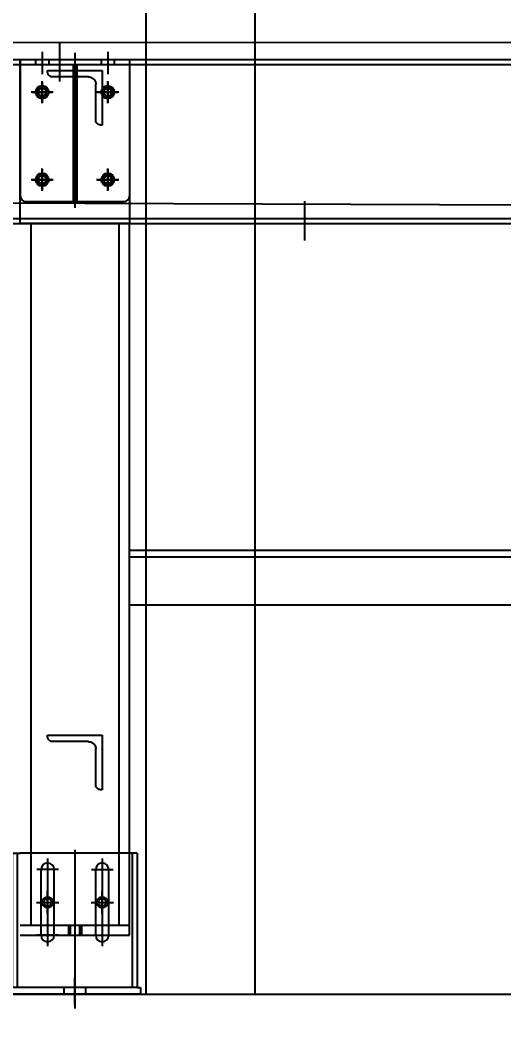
# Model space of a CAD drawing. Extents: x 0 to 210250, y -124674 to 148500.
# Drawn here: x 182587 to 183029, y -120342 to -119413 of the extents above; entities that cross this region are included whole.
import ezdxf

# ---------------------------------------------------------------- set-up
doc = ezdxf.new("R2010")
doc.units = 0
doc.header["$LTSCALE"] = 400
doc.header["$PDSIZE"] = 2
doc.linetypes.add('CENTER', pattern=[23, 20, -1, 1, -1])
doc.linetypes.add('HIDDEN', pattern=[9.525, 6.35, -3.175])
doc.layers.get('0').update_dxf_attribs({"linetype": 'CONTINUOUS'})
doc.layers.get('DEFPOINTS').update_dxf_attribs({"linetype": 'CONTINUOUS'})
for name, color, linetype in [('DIM', 2, 'CONTINUOUS'), ('GZ_3', 8, 'HIDDEN'), ('GZ_4', 4, 'CENTER'), ('GZ_Qoo04', 4, 'CONTINUOUS'), ('GZ_Qoo10', 181, 'CONTINUOUS'), ('WALL', 2, 'CONTINUOUS')]:
    doc.layers.add(name, color=color, linetype=linetype)
doc.styles.add('ROMANS', font='romans.shx', dxfattribs={"width": 0.8})
doc.styles.get("Standard").update_dxf_attribs({"font": 'ISOCP.SHX', "bigfont": 'CHINESET.SHX'})
doc.dimstyles.new('AM_ISO', dxfattribs={"dimscale": 300, "dimtxt": 3.5, "dimasz": 3.5, "dimexe": 1, "dimexo": 1, "dimgap": 1.5, "dimtad": 1, "dimdsep": 46, "dimtxsty": 'Standard', "dimcen": 0, "dimclrd": 256, "dimclre": 256, "dimclrt": 256, "dimadec": 0, "dimazin": 2, "dimtp": 0.1, "dimtm": 0.1, "dimtfac": 0.71, "dimtmove": 0, "dimatfit": 3, "dimfxl": 0, "dimlwd": -1, "dimlwe": -1, "dimarcsym": 0})

# ---------------------------------------------------------------- blocks, each defined once
blk = doc.blocks.new('A$C59AC08B8')
at = {"layer": 'WALL', "linetype": 'HIDDEN'}
blk.add_line((2337.266, 572.452), (2337.266, -1626.079), dxfattribs=at)
blk = doc.blocks.new('*D236')
at = {"layer": 'DEFPOINTS', "color": 0, "transparency": 16777216}
for p in [(181126.64, -120303.34), (184976.64, -120503.34), (184976.64, -122752.71)]:
    blk.add_point(p, dxfattribs=at)
at = {"layer": 'DIM', "linetype": 'ByBlock', "transparency": 16777216}
for p, q in [((181126.64, -120403.34), (181126.64, -122852.71)), ((184976.64, -120603.34), (184976.64, -122852.71)), ((181426.64, -122752.71), (184676.64, -122752.71))]:
    blk.add_line(p, q, dxfattribs=at)
at = {"layer": 'DIM', "transparency": 16777216}
for points in [[(181426.64, -122702.71), (181426.64, -122802.71), (181126.64, -122752.71)], [(184676.64, -122702.71), (184676.64, -122802.71), (184976.64, -122752.71)]]:
    blk.add_solid(points, dxfattribs=at)
at = {"layer": 'DIM', "transparency": 16777216, "insert": (183051.64, -122512.71), "char_height": 300, "attachment_point": 5, "style": 'ROMANS'}
blk.add_mtext('3850', dxfattribs=at)
blk = doc.blocks.new('M10 牙')
blk.add_circle((0, 0), 3.5)
at = {"layer": 'GZ_3'}
blk.add_circle((0, 0), 5, dxfattribs=at)
at = {"layer": 'GZ_4'}
for p, q in [((0, -10.15), (0, 10.15)), ((-10.15, 0), (10.15, 0))]:
    blk.add_line(p, q, dxfattribs=at)
blk = doc.blocks.new('A$C15852625-1')
for p, q in [((132.5, 399.31), (3020.5, 399.31)), ((1485.5, 249.31), (2950.5, 249.31))]:
    blk.add_line(p, q)
blk.add_lwpolyline([(1540.5, 399.31), (1640.5, 399.31), (1640.5, 249.31), (1540.5, 249.31)], close=True)
at = {"layer": 'GZ_3'}
for p, q in [((132.5, 394.81), (3020.5, 394.81)), ((170.5, 253.81), (2950.5, 253.81))]:
    blk.add_line(p, q, dxfattribs=at)
at = {"layer": 'GZ_4'}
for p, q in [((1576.5, 415.06), (1576.5, 379.06)), ((1800.5, 269.56), (1800.5, 233.56))]:
    blk.add_line(p, q, dxfattribs=at)
at = {"xscale": -1}
for p in [(1560.5, 369.31), (1620.5, 369.31), (1560.5, 289.31), (1620.5, 289.31)]:
    blk.add_blockref('M10 牙', p, dxfattribs=at)
blk = doc.blocks.new('L-F50X50X6')
for p, q in [((1.5, 50), (0, 50)), ((0, 50), (0, 0)), ((6, 12.5), (6, 45.5)), ((0, 0), (50, 0)), ((45.5, 6), (12.5, 6)), ((50, 0), (50, 1.5))]:
    blk.add_line(p, q)
for centre, radius, start, end in [((1.5, 45.5), 4.5, 0, 90), ((12.5, 12.5), 6.5, 180, 270), ((45.5, 1.5), 4.5, 0, 90)]:
    blk.add_arc(centre, radius, start, end)
blk = doc.blocks.new('A$C1B676047-1')
for p, q in [((771, 168.39), (771, 819.39)), ((771, 520.39), (1981, 520.39)), ((771, 470.39), (1981, 470.39)), ((671, 168.39), (771, 168.39))]:
    blk.add_line(p, q)
at = {"layer": 'GZ_3'}
for p, q in [((680.5, 819.39), (680.5, 177.39)), ((761.5, 177.39), (761.5, 819.39)), ((771, 514.39), (1981, 514.39)), ((671, 177.39), (771, 177.39)), ((715, 177.39), (715, 168.39)), ((716.75, 177.39), (716.75, 168.39)), ((725.25, 177.39), (725.25, 168.39)), ((727, 177.39), (727, 168.39))]:
    blk.add_line(p, q, dxfattribs=at)
at = {"layer": 'GZ_4'}
blk.add_line((721, 188.44), (721, 157.33), dxfattribs=at)
for name, p in [('A$C15852625-1', (-869.5, 570.08)), ('M10 牙', (696, 198.39)), ('M10 牙', (746, 198.39))]:
    blk.add_blockref(name, p)
at = {"layer": 'GZ_3', "xscale": -1}
for p, rotation in [((746, 959.39), 89.99999999999986), ((746, 351.39), 89.9999999999999)]:
    blk.add_blockref('L-F50X50X6', p, dxfattribs=dict(at, rotation=rotation))
blk = doc.blocks.new('A$C356F1CE9-5')
for p, q in [((-80, 30), (20, 30)), ((-80, 30), (-80, -95)), ((20, 30), (20, -95)), ((-75, -100), (15, -100))]:
    blk.add_line(p, q)
for centre in [(-60, 0), (0, 0), (-60, -80), (0, -80)]:
    blk.add_circle(centre, 6)
for centre, start, end in [((-75, -95), 180, 270), ((15, -95), 270, 0)]:
    blk.add_arc(centre, 5, start, end)
at = {"layer": 'GZ_3'}
for p, q in [((-66, 30), (-66, 25.5)), ((-54, 30), (-54, 25.5)), ((-6, 30), (-6, 25.5)), ((6, 30), (6, 25.5)), ((-80, 25.5), (20, 25.5)), ((-31.6, 25.5), (-31.6, -100)), ((-28.4, 25.5), (-28.4, -100))]:
    blk.add_line(p, q, dxfattribs=at)
at = {"layer": 'GZ_4'}
for p, q in [((-60, 37.03), (-60, 16.45)), ((-30, 36.13), (-30, -105.77)), ((0, 37.03), (0, 16.45)), ((-60, 9.6), (-60, -9.6)), ((0, 9.6), (0, -9.6)), ((-69.6, 0), (-50.4, 0)), ((-9.6, 0), (9.6, 0)), ((-60, -70.4), (-60, -89.6)), ((0, -70.4), (0, -89.6)), ((-69.6, -80), (-50.4, -80)), ((-9.6, -80), (9.6, -80))]:
    blk.add_line(p, q, dxfattribs=at)
blk = doc.blocks.new('A$C2E147C35-1')
for p, q in [((68, 41), (68, 164)), ((68, 164), (75, 164)), ((182, 164), (75, 164)), ((182, 164), (182, 41)), ((94, 89), (94, 149)), ((106, 89), (106, 149)), ((144, 89), (144, 149)), ((156, 89), (156, 149)), ((65, 41), (68, 41)), ((65, 35), (65, 41)), ((182, 41), (68, 41)), ((182, 41), (185, 41)), ((185, 41), (185, 35)), ((185, 35), (65, 35))]:
    blk.add_line(p, q)
for centre, start, end in [((100, 149), 0, 180), ((150, 149), 0, 180), ((100, 89), 180, 0), ((150, 89), 180, 0)]:
    blk.add_arc(centre, 6, start, end)
at = {"layer": 'GZ_3'}
for p, q in [((72.5, 41), (72.5, 164)), ((177.5, 164), (177.5, 41)), ((115, 35), (115, 41)), ((135, 35), (135, 41))]:
    blk.add_line(p, q, dxfattribs=at)
at = {"layer": 'GZ_4'}
for p, q in [((100, 159), (100, 79)), ((125, 167), (125, 22.03)), ((150, 159), (150, 79)), ((110, 149), (90, 149)), ((110, 149), (90, 149)), ((140, 149), (160, 149)), ((140, 149), (160, 149)), ((110, 89), (90, 89)), ((140, 89), (160, 89)), ((125, 25.59), (125, 50.41))]:
    blk.add_line(p, q, dxfattribs=at)
blk = doc.blocks.new('A$C1B6760474-1')
at = {"layer": 'GZ_4'}
blk.add_lwpolyline([(3025.53, 40, -1), (3025.53, -112), (1370, -106.13, 0.416291), (1312.13, -164), (1316, -285, -1), (1164, -285), (1167.87, -164, 0.433054), (1110, -106.13), (80, -112, -0.959609), (72.89, 38.81), (100.41, 41.4), (3025.53, 40)], format="xyb", dxfattribs=at)
blk.add_blockref('A$C1B676047-1', (859, -944.39))
at = {"layer": 'GZ_Qoo04'}
blk.add_blockref('A$C2E147C35-1', (1455, -865), dxfattribs=at)
at = {"layer": 'GZ_Qoo10'}
blk.add_blockref('A$C356F1CE9-5', (1610, -5), dxfattribs=at)

msp = doc.modelspace()

# ---------------------------------------------------------------- linework, layer by layer
msp.add_lwpolyline([(182701.643, -120303.335), (182801.643, -120303.335), (182801.643, -97663.335), (182701.643, -97663.335)], close=True)

# ---------------------------------------------------------------- block references
at = {"color": 0, "xscale": 10, "yscale": 10, "zscale": 10, "rotation": 90}
msp.add_blockref('A$C59AC08B8', (177765.854, -143675.994), dxfattribs=at)
msp.add_blockref('A$C1B6760474-1', (181056.643, -119473.335))

# ---------------------------------------------------------------- dimensions: what is measured, and where the dimension line sits
at = {"layer": 'DIM'}
dim = msp.add_linear_dim(base=(184976.643, -122752.709), p1=(181126.643, -120303.335), p2=(184976.643, -120503.335), dimstyle='AM_ISO', override={"dimscale": 100, "dimtxt": 3, "dimasz": 3, "dimgap": 0.9, "dimtxsty": 'ROMANS', "dimfxl": 10}, dxfattribs=at)
dim.commit()
dim.dimension.update_dxf_attribs({"geometry": '*D236', "text_midpoint": (183051.643, -122512.709)})

doc.saveas('drawing.dxf')
